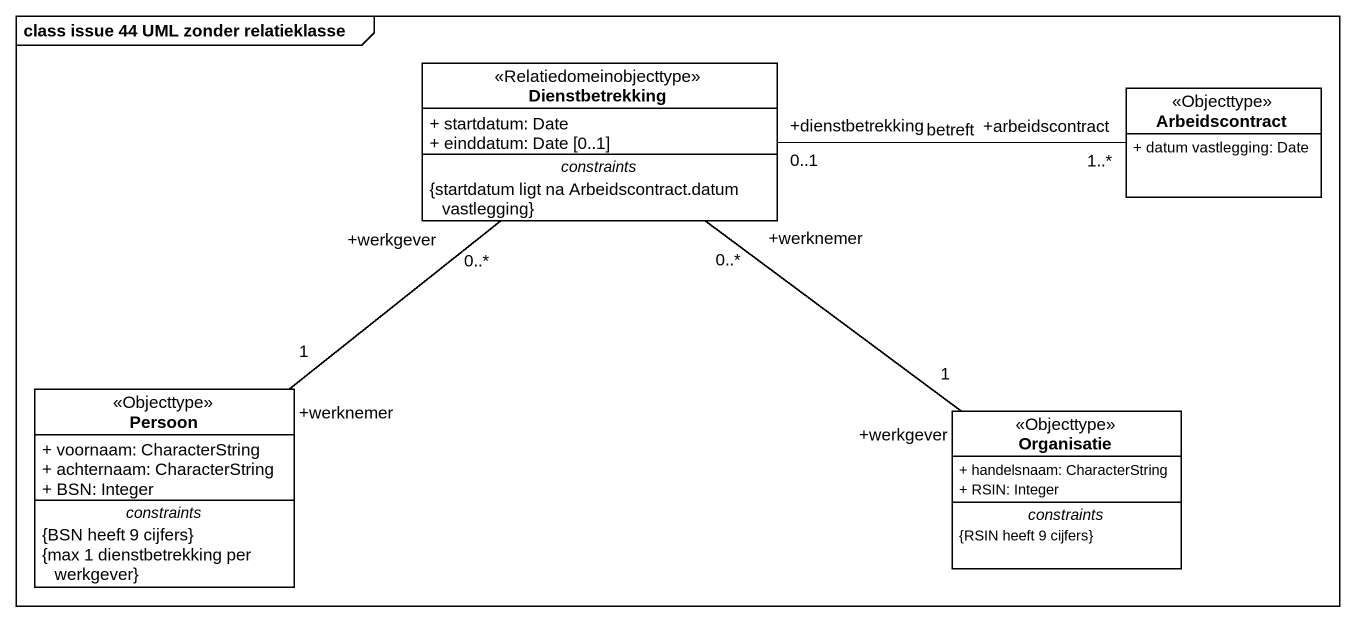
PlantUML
@startuml
mainframe class issue 44 UML zonder relatieklasse
hide circle
hide empty members
skinparam classAttributeIconSize 0
class Dienstbetrekking <<Relatiedomeinobjecttype>> {
  + startdatum: Date
  + einddatum: Date [0..1]
  -- constraints --
  {startdatum ligt na Arbeidscontract.datum vastlegging}
}
class Arbeidscontract <<Objecttype>> {
  + datum vastlegging: Date
}
class Persoon <<Objecttype>> {
  + voornaam: CharacterString
  + achternaam: CharacterString
  + BSN: Integer
  -- constraints --
  {BSN heeft 9 cijfers}
  {max 1 dienstbetrekking per werkgever}
}
class Organisatie <<Objecttype>> {
  + handelsnaam: CharacterString
  + RSIN: Integer
  -- constraints --
  {RSIN heeft 9 cijfers}
}
Dienstbetrekking "+dienstbetrekking\n0..1" -right- "+arbeidscontract\n1..*" Arbeidscontract : betreft
Dienstbetrekking "+werknemer\n0..*" -- "+werkgever\n1" Organisatie
Persoon "+werknemer\n1" -up- "+werkgever\n0..*" Dienstbetrekking
@enduml
